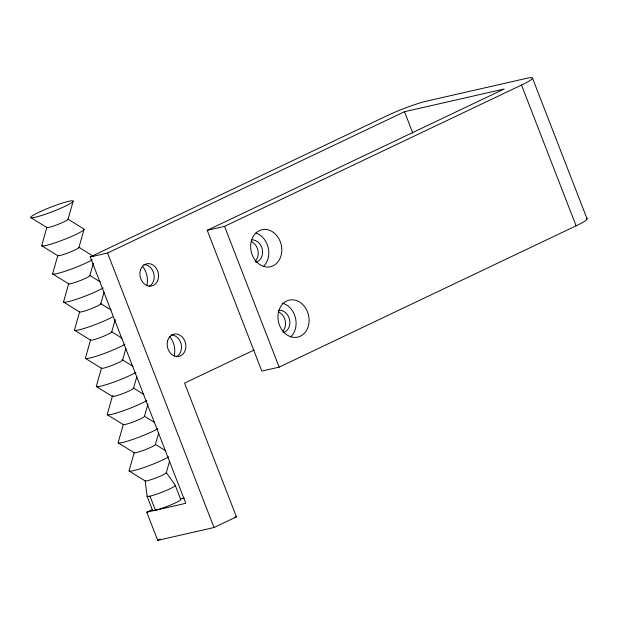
<?xml version="1.0" encoding="UTF-8"?>
<svg xmlns="http://www.w3.org/2000/svg" width="618" height="618" viewBox="0 0 618 618"><rect width="100%" height="100%" fill="white"/><g stroke="black" fill="none" stroke-linecap="round" stroke-linejoin="round"><path stroke-width="0.93" d="M57.822 255.381L52.739 273.334A22.773 2.379 -21.2 0 0 67.068 270.591A22.773 2.379 -21.2 0 0 92.26 259.784M67.98 219.483L73.055 201.53A22.773 2.379 -21.2 0 0 43.77 210.066A22.773 2.379 -21.2 0 0 39.104 216.238A22.773 2.379 -21.2 0 0 73.055 201.53M78.895 247.633L83.978 229.68M93.372 263.222L89.819 275.79A11.387 1.19 -21.2 0 1 77.93 281.445A11.387 1.19 -21.2 0 1 68.737 283.538L63.662 301.491A22.773 2.379 -21.2 0 0 77.984 298.741A22.773 2.379 -21.2 0 0 103.183 287.942M100.734 303.94L104.04 292.275M111.657 332.098L115.211 319.529M112.422 396.153L107.339 414.106A22.773 2.379 -21.2 0 0 121.669 411.356A22.773 2.379 -21.2 0 0 146.86 400.557M122.58 360.248L125.879 348.583M123.337 424.303L118.262 442.256A22.773 2.379 -21.2 0 0 132.584 439.514A22.773 2.379 -21.2 0 0 157.783 428.714M133.496 388.405L136.802 376.733M144.419 416.555L147.972 403.987M155.342 444.713L158.641 433.04M166.257 472.863L169.564 461.198M254.284 349.95L184.566 383.121L236.439 516.857L214.021 527.525L157.69 540.356L146.767 512.198L185.771 503.315L90.22 256.972L387.162 115.666A30.367 3.175 -21.2 0 1 426.907 101.051L526.575 78.347A30.367 3.175 -21.2 0 1 521.499 85.06L224.558 226.366L207.223 230.313L261.823 371.086L279.158 367.138L576.1 225.833A30.367 3.175 -21.2 0 0 586.845 218.571M90.22 256.972L107.555 253.017L404.496 111.711L504.164 89.007L207.223 230.313M146.767 512.198L151.943 509.742M157.69 540.356L160.271 539.12M180.603 498.935L184.28 498.093M234.554 517.281L236.439 516.857M30.923 217.683L46.906 227.555M93.279 256.192L78.888 247.3A11.387 1.19 -21.2 0 1 69.788 252.221A11.387 1.19 -21.2 0 1 57.829 255.713L41.839 245.84M89.803 275.458L100.201 281.878M52.762 273.99L68.752 283.863M111.116 310.027L100.726 303.616A11.387 1.19 -21.2 0 1 90.243 309.077A11.387 1.19 -21.2 0 1 79.66 311.688L74.577 329.641A22.773 2.379 -21.2 0 0 87.602 327.339A22.773 2.379 -21.2 0 0 112.569 316.964M63.685 302.148L79.668 312.02M122.04 338.185L111.649 331.766A11.387 1.19 -21.2 0 1 101.159 337.227A11.387 1.19 -21.2 0 1 90.583 339.846L85.5 357.799A22.773 2.379 -21.2 0 0 99.83 355.049A22.773 2.379 -21.2 0 0 125.021 344.249M74.6 330.298L90.591 340.17M122.565 359.923L132.963 366.335M85.523 358.455L101.514 368.328M143.878 394.493L133.488 388.073A11.387 1.19 -21.2 0 1 121.615 394.06A11.387 1.19 -21.2 0 1 113.125 395.559M96.439 386.605L112.43 396.478M154.801 422.642L144.411 416.231A11.387 1.19 -21.2 0 1 135.303 421.152A11.387 1.19 -21.2 0 1 123.353 424.636L107.362 414.763M165.717 450.8L155.327 444.381A11.387 1.19 -21.2 0 1 144.844 449.842A11.387 1.19 -21.2 0 1 134.261 452.461L129.185 470.414A22.773 2.379 -21.2 0 0 143.507 467.671A22.773 2.379 -21.2 0 0 168.706 456.864M118.285 442.913L134.268 452.793M129.201 471.07L145.191 480.943L147.146 496.424L152.6 510.499M152.592 510.059A15.18 1.584 -21.2 0 0 166.698 506.575A15.18 1.584 -21.2 0 0 180.68 499.29L175.218 485.215L166.25 472.538A11.387 1.19 -21.2 0 1 155.759 478A11.387 1.19 -21.2 0 1 145.184 480.611M532.5 78.146L587.1 218.919M521.499 85.06L576.1 225.833M404.496 111.711L412.839 133.233M224.558 226.366L279.158 367.138M107.555 253.017L214.021 527.525M149.973 496.146L155.435 510.229M171.209 334.964A11.387 9.231 77.2 0 1 181.167 344.149A11.387 9.231 77.2 0 1 176.277 356.81M279.236 312.268A11.387 9.231 77.2 0 1 282.913 331.117M251.935 241.885A11.387 9.231 77.2 0 1 255.018 261.337M255.929 233.032A18.98 15.38 77.2 0 1 268.235 247.841A18.98 15.38 77.2 0 1 263.438 266.458M169.811 336.686A18.98 15.38 77.2 0 1 174.16 356.038M143.909 264.581A11.387 9.231 77.2 0 1 153.867 273.759A11.387 9.231 77.2 0 1 148.977 286.428M142.511 266.304A18.98 15.38 77.2 0 1 146.86 285.655M251.441 239.954A11.387 9.231 77.2 0 1 262.318 249.572A11.387 9.231 77.2 0 1 255.798 262.279M282.426 303.183A18.98 15.38 77.2 0 1 295.427 317.745A18.98 15.38 77.2 0 1 290.738 336.849M278.741 310.344A11.387 9.231 77.2 0 1 289.618 319.954A11.387 9.231 77.2 0 1 283.098 332.669M175.218 485.215A15.18 1.584 -21.2 0 1 161.236 492.5A15.18 1.584 -21.2 0 1 147.13 495.984M135.945 372.407A22.773 2.379 -21.2 0 1 110.746 383.206A22.773 2.379 -21.2 0 1 96.423 385.949L101.499 367.996A11.387 1.19 -21.2 0 0 113.465 364.844A11.387 1.19 -21.2 0 0 121.839 359.877M46.898 227.231L41.823 245.184A22.773 2.379 -21.2 0 0 62.982 239.954A22.773 2.379 -21.2 0 0 83.955 229.023L67.965 219.151A11.387 1.19 -21.2 0 1 57.482 224.612A11.387 1.19 -21.2 0 1 46.898 227.231M167.679 340.626A11.387 9.231 77.2 0 0 178.301 356.501A11.387 9.231 77.2 0 0 183.577 338.672A11.387 9.231 77.2 0 0 167.679 340.626M278.795 310.885A18.98 15.38 77.2 0 0 296.493 337.335A18.98 15.38 77.2 0 0 305.284 307.617A18.98 15.38 77.2 0 0 278.795 310.885M251.495 240.502A18.98 15.38 77.2 0 0 269.193 266.953A18.98 15.38 77.2 0 0 277.984 237.235A18.98 15.38 77.2 0 0 251.495 240.502M140.379 270.244A11.387 9.231 77.2 0 0 151.001 286.111A11.387 9.231 77.2 0 0 156.277 268.289A11.387 9.231 77.2 0 0 140.379 270.244"/></g></svg>
